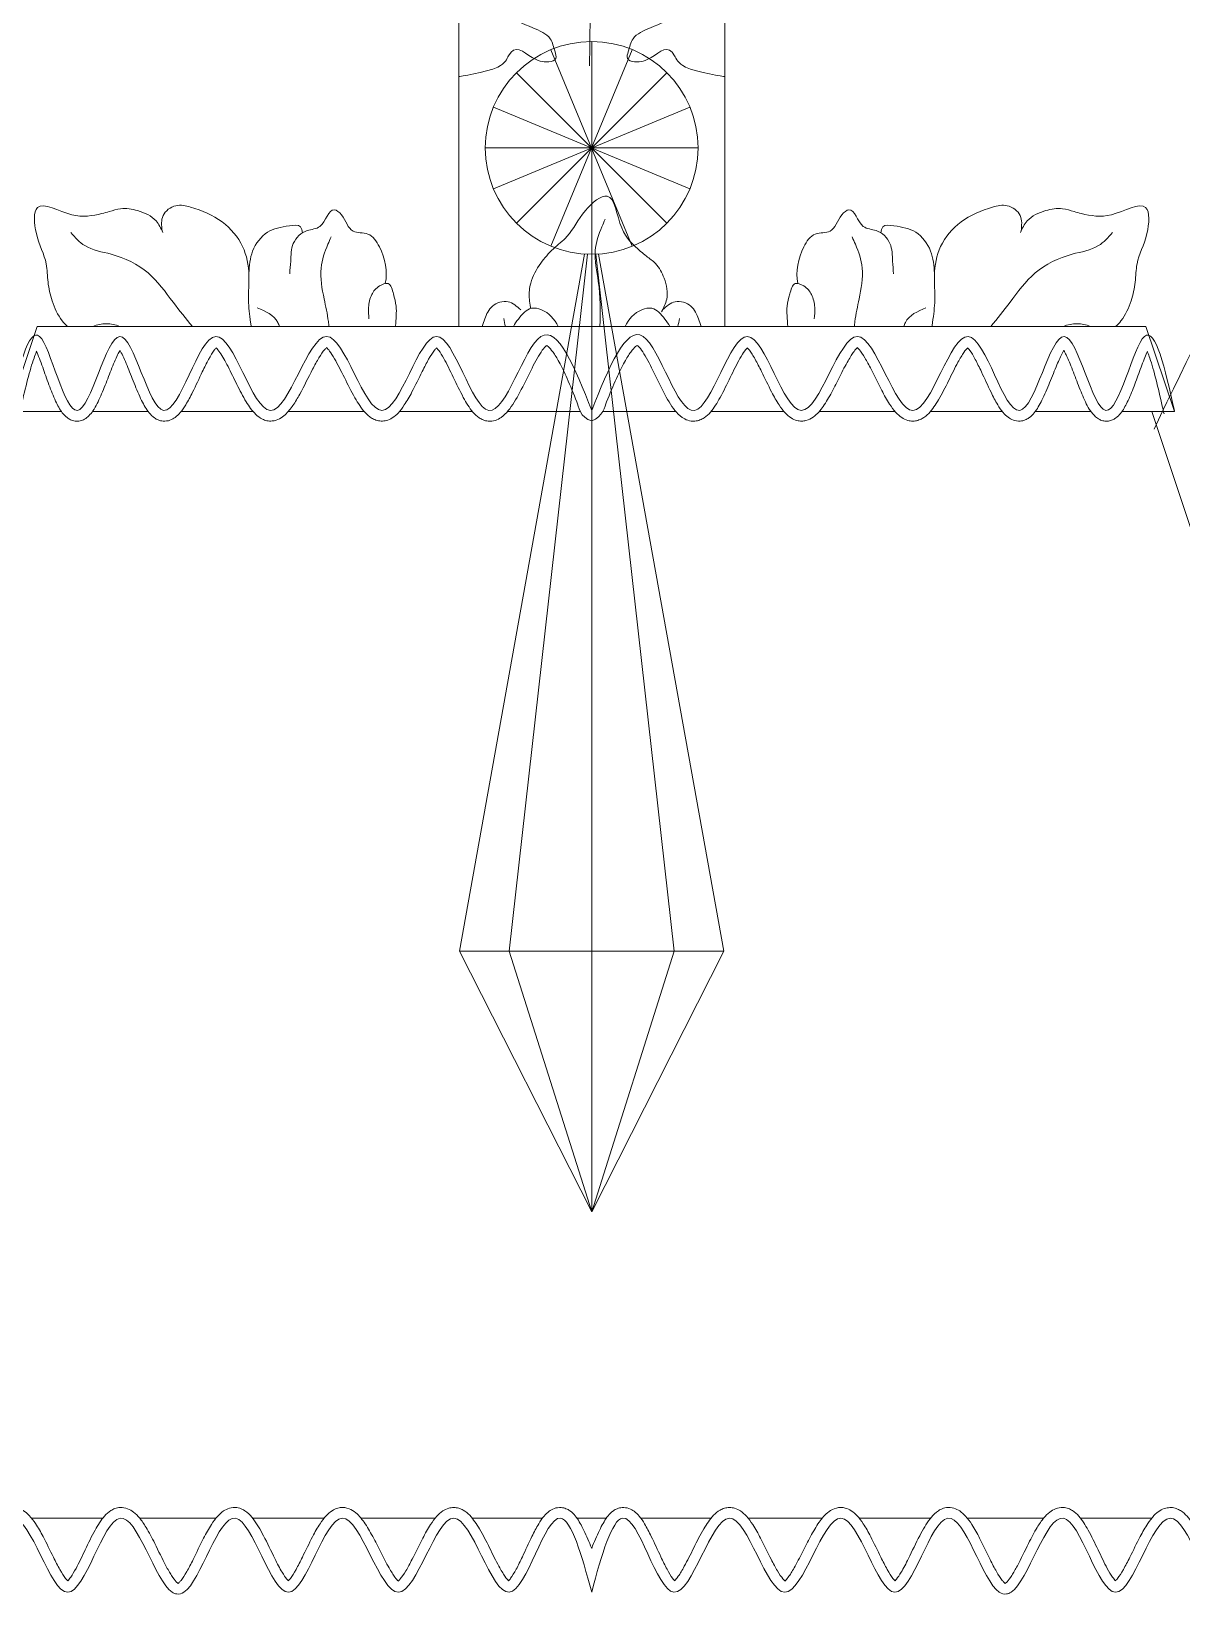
# Model space of a CAD drawing. Header units: inches. Extents: x 193287 to 241687, y 437648 to 550079.
# Drawn here: x 234444.97 to 234472, y 464790.95 to 464827.87 of the extents above; entities that cross this region are included whole.
import ezdxf

# ---------------------------------------------------------------- set-up
doc = ezdxf.new("R2010")
doc.units = ezdxf.units.IN
doc.header["$MEASUREMENT"] = 0
doc.linetypes.add('HIDDEN', pattern=[0.375, 0.25, -0.125])
doc.layers.add('CQ SPOT DETAIL DIMENSION', color=9, linetype='Continuous')
doc.layers.add('E-LITE-FIXT-NORM-CEILING', color=3, linetype='Continuous')
doc.layers.add('Glass', color=4, linetype='Continuous', lineweight=0)

# ---------------------------------------------------------------- blocks, each defined once
blk = doc.blocks.new('512')
at = {"layer": 'Glass', "lineweight": 0}
for p, q in [((34371.93, 1053.33), (34371.93, 973.33)), ((34396.93, 973.33), (34396.93, 1053.33))]:
    blk.add_line(p, q, dxfattribs=at)
at = {"layer": 'Glass', "color": 4, "lineweight": 0}
for p, q in [((34384.43, 980.11), (34384.43, 1000.11)), ((34384.43, 1000.11), (34384.43, 980.11)), ((34380.61, 980.87), (34388.26, 999.34)), ((34388.26, 980.87), (34380.61, 999.34)), ((34388.26, 999.34), (34380.61, 980.87)), ((34380.61, 999.34), (34388.26, 980.87)), ((34377.36, 983.03), (34391.51, 997.18)), ((34391.51, 983.03), (34377.36, 997.18)), ((34391.51, 997.18), (34377.36, 983.03)), ((34377.36, 997.18), (34391.51, 983.03)), ((34375.2, 986.28), (34393.67, 993.93)), ((34393.67, 986.28), (34375.2, 993.93)), ((34393.67, 993.93), (34375.2, 986.28)), ((34375.2, 993.93), (34393.67, 986.28)), ((34374.43, 990.11), (34394.43, 990.11)), ((34394.43, 990.11), (34374.43, 990.11)), ((34384.43, 980.11), (34384.43, 890.11))]:
    blk.add_line(p, q, dxfattribs=at)
for points in [[(34384.43, 890.11), (34372.02, 914.63), (34383.78, 980.13)], [(34376.68, 914.63), (34384.05, 980.11)], [(34384.43, 890.11), (34396.85, 914.63), (34385.09, 980.13)], [(34392.18, 914.63), (34384.82, 980.11)], [(34384.43, 914.63), (34372.02, 914.63), (34376.68, 914.63), (34384.43, 890.11)], [(34384.43, 914.63), (34396.85, 914.63), (34392.18, 914.63), (34384.43, 890.11)]]:
    blk.add_lwpolyline(points, dxfattribs=at)
at = {"layer": 'Glass', "lineweight": 0}
for points in [[(34384.43, 973.33), (34332.33, 973.33), (34329.66, 965.33), (34334.6, 965.33)], [(34434.43, 973.33), (34334.43, 973.33)], [(34384.43, 973.33), (34436.54, 973.33), (34439.21, 965.33), (34434.26, 965.33)], [(34331.77, 965.33), (34297.1, 861.33)], [(34337.5, 965.33), (34342.75, 965.33)], [(34345.83, 965.33), (34352.6, 965.33)], [(34355.9, 965.33), (34363.06, 965.33)], [(34366.35, 965.33), (34373.23, 965.33)], [(34376.51, 965.33), (34383.39, 965.33)], [(34392.34, 965.33), (34385.49, 965.33)], [(34402.5, 965.33), (34395.62, 965.33)], [(34412.95, 965.33), (34405.8, 965.33)], [(34423.03, 965.33), (34416.25, 965.33)], [(34431.36, 965.33), (34426.11, 965.33)], [(34338.49, 861.33), (34331.79, 861.33)], [(34349.12, 861.33), (34341.95, 861.33)], [(34359.28, 861.33), (34352.58, 861.33)], [(34369.73, 861.33), (34362.76, 861.33)], [(34379.81, 861.33), (34373.21, 861.33)], [(34384.43, 861.33), (34383.05, 861.33)], [(34384.43, 861.33), (34385.82, 861.33)], [(34389.05, 861.33), (34395.66, 861.33)], [(34399.14, 861.33), (34406.11, 861.33)], [(34409.59, 861.33), (34416.29, 861.33)], [(34419.75, 861.33), (34426.92, 861.33)], [(34430.38, 861.33), (34437.08, 861.33)]]:
    blk.add_lwpolyline(points, dxfattribs=at)
at = {"layer": 'Glass', "color": 4, "lineweight": 0}
blk.add_circle((34384.43, 990.11), 10, dxfattribs=at)
at = {"layer": 'Glass', "lineweight": 0}
for points, knots in [([(34210.8, 1007.28), (34210.42, 1008.31), (34208.12, 1015.96), (34209.03, 1035.49), (34233.55, 1052.38), (34264.49, 1048.51), (34300.18, 1019.27), (34318.82, 990.87), (34331.55, 963.69)], [457.040727, 457.040727, 457.040727, 457.040727, 461.019702, 480.249032, 510.669765, 537.330977, 568.947659, 644.390099, 644.390099, 644.390099, 644.390099]), ([(34372.87, 1005.57), (34372.6, 1005.8), (34372.02, 1006.31), (34370.93, 1006.8), (34369.9, 1006.74), (34368.82, 1006.08), (34369.7, 1005.04), (34370.28, 1004.28), (34371.36, 1003.48), (34373.19, 1002.41), (34376.11, 1002.67), (34378.54, 1001.53), (34380.66, 1000.68), (34380.89, 999.41), (34381.24, 998.42), (34380.03, 998.03), (34378.38, 998.71), (34377.03, 1000.14), (34376.13, 997.41), (34371.93, 996.81), (34371.93, 996.81)], [0, 0, 0, 0, 0.0366498, 0.077866, 0.1150907, 0.1429147, 0.1798508, 0.2189836, 0.2487915, 0.31256, 0.4292598, 0.5256373, 0.590663, 0.6346422, 0.6557233, 0.6803552, 0.734557, 0.8374592, 0.863381, 0.9037163, 0.9037163, 0.9037163, 0.9037163]), ([(34396, 1005.57), (34396.27, 1005.8), (34396.85, 1006.31), (34397.93, 1006.8), (34398.97, 1006.74), (34400.05, 1006.08), (34399.17, 1005.04), (34398.59, 1004.28), (34397.5, 1003.48), (34395.68, 1002.41), (34392.76, 1002.67), (34390.33, 1001.53), (34388.21, 1000.68), (34387.98, 999.41), (34387.63, 998.42), (34388.83, 998.03), (34390.49, 998.71), (34391.84, 1000.14), (34392.74, 997.41), (34396.93, 996.81), (34396.93, 996.81)], [0, 0, 0, 0, 0.0366498, 0.077866, 0.1150907, 0.1429147, 0.1798508, 0.2189836, 0.2487915, 0.31256, 0.4292598, 0.5256373, 0.590663, 0.6346422, 0.6557233, 0.6803552, 0.734557, 0.8374592, 0.863381, 0.9037163, 0.9037163, 0.9037163, 0.9037163]), ([(34335.18, 973.33), (34335, 973.49), (34334.34, 974.18), (34333.7, 975.63), (34333.28, 977.45), (34333.27, 979.7), (34332.12, 981.57), (34331.84, 985.67), (34335.61, 983.38), (34337.72, 983.77), (34339.22, 984.15), (34340.32, 984.52), (34341.9, 984.27), (34343.47, 983.54), (34343.95, 982.55), (34344.14, 982.17)], [0.0988413, 0.0988413, 0.0988413, 0.0988413, 0.1232637, 0.19437, 0.254904, 0.3126025, 0.4135194, 0.4961387, 0.6068865, 0.7019697, 0.7259801, 0.762898, 0.8169574, 0.8837967, 0.9262415, 0.9262415, 0.9262415, 0.9262415]), ([(34390.16, 975.01), (34390.18, 975.12), (34390.23, 975.47), (34390.35, 976.25), (34390.21, 977.67), (34389.32, 979.23), (34388.11, 980.65), (34386.3, 982), (34385.48, 984.03), (34382.35, 986.7), (34381.95, 982.3), (34380.38, 980.84), (34379.19, 979.85), (34378.24, 979.19), (34377.5, 977.78), (34377.15, 976.08), (34377.66, 975.1), (34377.86, 974.72)], [0.0428675, 0.0428675, 0.0428675, 0.0428675, 0.0538578, 0.0779195, 0.1232637, 0.19437, 0.254904, 0.3126025, 0.4135194, 0.4961387, 0.6068865, 0.7019697, 0.7259801, 0.762898, 0.8169574, 0.8837967, 0.9262415, 0.9262415, 0.9262415, 0.9262415]), ([(34433.69, 973.33), (34433.87, 973.49), (34434.53, 974.18), (34435.17, 975.63), (34435.59, 977.45), (34435.6, 979.7), (34436.75, 981.57), (34437.03, 985.67), (34433.26, 983.38), (34431.15, 983.77), (34429.64, 984.15), (34428.55, 984.52), (34426.97, 984.27), (34425.4, 983.54), (34424.92, 982.55), (34424.73, 982.17)], [0.0988413, 0.0988413, 0.0988413, 0.0988413, 0.1232637, 0.19437, 0.254904, 0.3126025, 0.4135194, 0.4961387, 0.6068865, 0.7019697, 0.7259801, 0.762898, 0.8169574, 0.8837967, 0.9262415, 0.9262415, 0.9262415, 0.9262415]), ([(34344.06, 982.33), (34344.01, 982.83), (34343.9, 983.86), (34345.31, 984.9), (34347.39, 984.42), (34349.77, 983.42), (34351.83, 981.02), (34352.34, 978.29), (34352.08, 975.88), (34352.31, 974.32), (34352.42, 973.46), (34352.44, 973.33)], [0, 0, 0, 0, 1.418857, 2.953914, 4.336877, 7.620465, 10.628583, 13.359128, 15.706378, 17.821019, 18.192663, 18.192663, 18.192663, 18.192663]), ([(34356.06, 978.29), (34356.09, 978.68), (34356.18, 979.62), (34356.17, 981.23), (34357.47, 982.49), (34359.3, 982.46), (34359.82, 984.82), (34361.3, 983.57), (34361.63, 982), (34363.62, 982.27), (34364.93, 980.26), (34365.29, 978.49), (34365.04, 977.37)], [0, 0, 0, 0, 0.0394656, 0.0960233, 0.1563961, 0.1985681, 0.2681145, 0.2956501, 0.3591776, 0.4069329, 0.4608963, 0.5785866, 0.5785866, 0.5785866, 0.5785866]), ([(34412.81, 978.29), (34412.78, 978.68), (34412.69, 979.62), (34412.7, 981.23), (34411.39, 982.49), (34409.57, 982.46), (34409.05, 984.82), (34407.57, 983.57), (34407.24, 982), (34405.25, 982.27), (34403.94, 980.26), (34403.58, 978.49), (34403.83, 977.37)], [0, 0, 0, 0, 0.0394656, 0.0960233, 0.1563961, 0.1985681, 0.2681145, 0.2956501, 0.3591776, 0.4069329, 0.4608963, 0.5785866, 0.5785866, 0.5785866, 0.5785866]), ([(34424.81, 982.33), (34424.86, 982.83), (34424.97, 983.86), (34423.56, 984.9), (34421.48, 984.42), (34419.1, 983.42), (34417.04, 981.02), (34416.53, 978.29), (34416.78, 975.88), (34416.56, 974.32), (34416.45, 973.46), (34416.43, 973.33)], [0, 0, 0, 0, 1.418857, 2.953914, 4.336877, 7.620465, 10.628583, 13.359128, 15.706378, 17.821019, 18.192663, 18.192663, 18.192663, 18.192663]), ([(34335.48, 982.15), (34335.89, 981.69), (34336.9, 980.57), (34339.75, 980.16), (34342.89, 978.66), (34344.94, 975.78), (34346.3, 974.08), (34346.91, 973.33)], [0, 0, 0, 0, 1.79398, 4.396287, 8.281717, 11.91865, 14.815871, 14.815871, 14.815871, 14.815871]), ([(34352.21, 978.33), (34352.26, 979.03), (34352.37, 980.5), (34353.85, 982.43), (34355.53, 982.73), (34357.11, 982.94), (34357.22, 982.35), (34357.25, 982.13)], [0, 0, 0, 0, 0.0711063, 0.1471174, 0.2193336, 0.2543196, 0.2746232, 0.2746232, 0.2746232, 0.2746232]), ([(34383.67, 973.33), (34383.6, 974.74), (34383.61, 977.12), (34384.36, 980.28), (34383.69, 982.23), (34383.27, 983.17), (34383.16, 983.4)], [26.775562, 26.775562, 26.775562, 26.775562, 31.016604, 33.932315, 36.255442, 37.01382, 37.01382, 37.01382, 37.01382]), ([(34416.66, 978.33), (34416.6, 979.03), (34416.5, 980.5), (34415.02, 982.43), (34413.34, 982.73), (34411.76, 982.94), (34411.65, 982.35), (34411.62, 982.13)], [0, 0, 0, 0, 0.0711063, 0.1471174, 0.2193336, 0.2543196, 0.2746232, 0.2746232, 0.2746232, 0.2746232]), ([(34433.39, 982.15), (34432.98, 981.69), (34431.97, 980.57), (34429.12, 980.16), (34425.98, 978.66), (34423.93, 975.78), (34422.57, 974.08), (34421.96, 973.33)], [0, 0, 0, 0, 1.79398, 4.396287, 8.281717, 11.91865, 14.815871, 14.815871, 14.815871, 14.815871]), ([(34359.74, 973.33), (34359.73, 973.48), (34359.63, 974.37), (34359.23, 976.15), (34358.77, 978.64), (34359.42, 980.59), (34359.84, 981.52), (34359.95, 981.75)], [5.187807, 5.187807, 5.187807, 5.187807, 5.644037, 7.815477, 10.731188, 13.054314, 13.812693, 13.812693, 13.812693, 13.812693]), ([(34409.12, 973.33), (34409.14, 973.48), (34409.24, 974.37), (34409.64, 976.15), (34410.1, 978.64), (34409.45, 980.59), (34409.02, 981.52), (34408.92, 981.75)], [5.187807, 5.187807, 5.187807, 5.187807, 5.644037, 7.815477, 10.731188, 13.054314, 13.812693, 13.812693, 13.812693, 13.812693]), ([(34363.51, 974.04), (34363.48, 974.4), (34363.41, 975.17), (34363.67, 976.34), (34364.33, 977.13), (34365.51, 977.61), (34365.82, 976.28), (34366.09, 975.36), (34366.08, 974.31), (34366.03, 973.67), (34365.98, 973.33)], [0, 0, 0, 0, 0.0366498, 0.077866, 0.1150907, 0.1429147, 0.1798508, 0.2189836, 0.2487915, 0.2833644, 0.2833644, 0.2833644, 0.2833644]), ([(34405.36, 974.04), (34405.39, 974.4), (34405.45, 975.17), (34405.2, 976.34), (34404.54, 977.13), (34403.36, 977.61), (34403.05, 976.28), (34402.78, 975.36), (34402.79, 974.31), (34402.83, 973.67), (34402.89, 973.33)], [0, 0, 0, 0, 0.0366498, 0.077866, 0.1150907, 0.1429147, 0.1798508, 0.2189836, 0.2487915, 0.2833644, 0.2833644, 0.2833644, 0.2833644]), ([(34355.08, 973.33), (34355.05, 973.46), (34354.71, 974.37), (34353.8, 974.75), (34353.01, 975.08)], [23.240976, 23.240976, 23.240976, 23.240976, 23.612847, 25.995482, 25.995482, 25.995482, 25.995482]), ([(34377.77, 974.88), (34377.4, 975.22), (34376.64, 975.93), (34374.96, 975.41), (34374.46, 974.25), (34374.22, 973.57), (34374.15, 973.33)], [0, 0, 0, 0, 1.418857, 2.953914, 4.336877, 5.082754, 5.082754, 5.082754, 5.082754]), ([(34377.08, 973.33), (34377.19, 973.56), (34377.7, 974.23), (34378.51, 975.21), (34380.19, 974.87), (34380.96, 974.01), (34381.29, 973.33)], [3.896029, 3.896029, 3.896029, 3.896029, 4.740972, 6.332205, 7.263375, 9.463985, 9.463985, 9.463985, 9.463985]), ([(34391.79, 973.33), (34391.68, 973.56), (34391.17, 974.23), (34390.35, 975.21), (34388.68, 974.87), (34387.91, 974.01), (34387.58, 973.33)], [3.896029, 3.896029, 3.896029, 3.896029, 4.740972, 6.332205, 7.263375, 9.463985, 9.463985, 9.463985, 9.463985]), ([(34391.1, 974.88), (34391.46, 975.22), (34392.23, 975.93), (34393.91, 975.41), (34394.41, 974.25), (34394.64, 973.57), (34394.72, 973.33)], [0, 0, 0, 0, 1.418857, 2.953914, 4.336877, 5.082754, 5.082754, 5.082754, 5.082754]), ([(34413.78, 973.33), (34413.82, 973.46), (34414.16, 974.37), (34415.07, 974.75), (34415.86, 975.08)], [23.240976, 23.240976, 23.240976, 23.240976, 23.612847, 25.995482, 25.995482, 25.995482, 25.995482]), ([(34337.54, 973.33), (34338.34, 973.69), (34339.31, 973.65), (34340.12, 973.33), (34340.13, 973.33)], [7.556657, 7.556657, 7.556657, 7.556657, 10.088031, 10.127208, 10.127208, 10.127208, 10.127208]), ([(34431.32, 973.33), (34430.53, 973.69), (34429.56, 973.65), (34428.75, 973.33), (34428.74, 973.33)], [7.556657, 7.556657, 7.556657, 7.556657, 10.088031, 10.127208, 10.127208, 10.127208, 10.127208]), ([(34332.18, 970.9), (34332.11, 970.74), (34332.04, 970.55), (34331.78, 969.79), (34331.58, 969.09), (34331.19, 967.55), (34331, 966.7), (34330.74, 965.59), (34330.69, 965.35), (34330.63, 965.11)], [95.71062, 95.71062, 95.71062, 95.71062, 96.331496, 96.331496, 98.002655, 98.002655, 99.673814, 99.673814, 100.139608, 100.139608, 100.139608, 100.139608]), ([(34340.05, 971.08), (34339.98, 970.96), (34339.91, 970.81), (34339.64, 970.25), (34339.43, 969.76), (34339.02, 968.7), (34338.81, 968.13), (34338.38, 967.05), (34338.17, 966.53), (34337.82, 965.83), (34337.69, 965.62), (34337.42, 965.21), (34337.27, 965.02), (34336.96, 964.75), (34336.83, 964.65), (34336.57, 964.52), (34336.44, 964.48), (34336.15, 964.43), (34336, 964.43), (34335.73, 964.46), (34335.6, 964.5), (34335.37, 964.6), (34335.27, 964.66), (34334.99, 964.86), (34334.85, 965.01), (34334.59, 965.32), (34334.48, 965.49), (34334.28, 965.84), (34334.18, 966.02), (34333.86, 966.67), (34333.65, 967.18), (34333.25, 968.23), (34333.06, 968.78), (34332.67, 969.83), (34332.48, 970.33), (34332.26, 970.83), (34332.22, 970.92), (34332.18, 971.01)], [78.49778, 78.49778, 78.49778, 78.49778, 79.015949, 79.015949, 80.296203, 80.296203, 81.576458, 81.576458, 82.856712, 82.856712, 83.502566, 83.502566, 84.14842, 84.14842, 84.495539, 84.495539, 84.746707, 84.746707, 84.997874, 84.997874, 85.249042, 85.249042, 85.500209, 85.500209, 86.0336, 86.0336, 86.566991, 86.566991, 87.100382, 87.100382, 88.355116, 88.355116, 89.609851, 89.609851, 90.901037, 90.901037, 91.201161, 91.201161, 91.201161, 91.201161]), ([(34349.09, 971.32), (34349.04, 971.26), (34348.97, 971.18), (34348.74, 970.88), (34348.56, 970.58), (34348.19, 969.88), (34347.99, 969.48), (34347.5, 968.43), (34347.2, 967.77), (34346.69, 966.73), (34346.49, 966.33), (34346.11, 965.71), (34345.95, 965.47), (34345.62, 965.08), (34345.47, 964.93), (34345.14, 964.69), (34344.98, 964.59), (34344.6, 964.46), (34344.38, 964.42), (34343.99, 964.45), (34343.83, 964.49), (34343.56, 964.6), (34343.44, 964.67), (34343.13, 964.88), (34342.98, 965.05), (34342.69, 965.39), (34342.57, 965.58), (34342.33, 965.97), (34342.22, 966.18), (34341.86, 966.9), (34341.62, 967.47), (34341.15, 968.62), (34340.92, 969.2), (34340.52, 970.15), (34340.34, 970.54), (34340.14, 970.93), (34340.09, 971.01), (34340.05, 971.08)], [61.323309, 61.323309, 61.323309, 61.323309, 61.796004, 61.796004, 62.838682, 62.838682, 63.88136, 63.88136, 65.441123, 65.441123, 66.488615, 66.488615, 67.240678, 67.240678, 67.802052, 67.802052, 68.219491, 68.219491, 68.63693, 68.63693, 68.931573, 68.931573, 69.226216, 69.226216, 69.796253, 69.796253, 70.366289, 70.366289, 70.936325, 70.936325, 72.27912, 72.27912, 73.621914, 73.621914, 74.720046, 74.720046, 75.027837, 75.027837, 75.027837, 75.027837]), ([(34359.45, 971.34), (34359.4, 971.3), (34359.34, 971.23), (34359.12, 970.97), (34358.94, 970.7), (34358.56, 970.06), (34358.36, 969.7), (34357.84, 968.67), (34357.51, 967.98), (34356.93, 966.87), (34356.69, 966.44), (34356.24, 965.75), (34356.05, 965.49), (34355.67, 965.07), (34355.49, 964.91), (34355.11, 964.66), (34354.93, 964.56), (34354.57, 964.46), (34354.41, 964.44), (34354.08, 964.44), (34353.92, 964.46), (34353.63, 964.55), (34353.49, 964.61), (34353.13, 964.81), (34352.93, 964.98), (34352.57, 965.35), (34352.41, 965.55), (34352.11, 965.98), (34351.96, 966.21), (34351.5, 967), (34351.19, 967.61), (34350.58, 968.83), (34350.29, 969.44), (34349.81, 970.32), (34349.61, 970.64), (34349.31, 971.08), (34349.18, 971.23), (34349.09, 971.32)], [43.920189, 43.920189, 43.920189, 43.920189, 44.395528, 44.395528, 45.425618, 45.425618, 46.455708, 46.455708, 48.112293, 48.112293, 49.264878, 49.264878, 50.092726, 50.092726, 50.714217, 50.714217, 51.180546, 51.180546, 51.503522, 51.503522, 51.826497, 51.826497, 52.149473, 52.149473, 52.80155, 52.80155, 53.453627, 53.453627, 54.105704, 54.105704, 55.606968, 55.606968, 57.108233, 57.108233, 58.144721, 58.144721, 58.936889, 58.936889, 58.936889, 58.936889]), ([(34369.8, 971.32), (34369.75, 971.26), (34369.68, 971.19), (34369.45, 970.89), (34369.26, 970.59), (34368.87, 969.9), (34368.67, 969.51), (34368.16, 968.47), (34367.85, 967.8), (34367.29, 966.74), (34367.06, 966.33), (34366.64, 965.68), (34366.45, 965.43), (34366.08, 965.03), (34365.9, 964.87), (34365.53, 964.63), (34365.34, 964.54), (34365, 964.46), (34364.85, 964.44), (34364.56, 964.44), (34364.42, 964.46), (34364.02, 964.56), (34363.8, 964.68), (34363.41, 964.96), (34363.25, 965.12), (34362.94, 965.45), (34362.8, 965.63), (34362.39, 966.23), (34362.12, 966.68), (34361.61, 967.64), (34361.36, 968.14), (34360.85, 969.15), (34360.58, 969.67), (34360.13, 970.45), (34359.94, 970.75), (34359.65, 971.15), (34359.53, 971.27), (34359.45, 971.34)], [26.678362, 26.678362, 26.678362, 26.678362, 27.16042, 27.16042, 28.222835, 28.222835, 29.285251, 29.285251, 30.88759, 30.88759, 31.989329, 31.989329, 32.789493, 32.789493, 33.388684, 33.388684, 33.842246, 33.842246, 34.129873, 34.129873, 34.4175, 34.4175, 34.999374, 34.999374, 35.581248, 35.581248, 36.163121, 36.163121, 37.387201, 37.387201, 38.61128, 38.61128, 39.940496, 39.940496, 40.971834, 40.971834, 41.739511, 41.739511, 41.739511, 41.739511]), ([(34380.15, 971.55), (34380.12, 971.54), (34380.08, 971.5), (34379.93, 971.35), (34379.78, 971.17), (34379.48, 970.71), (34379.32, 970.43), (34378.84, 969.54), (34378.52, 968.86), (34377.86, 967.5), (34377.52, 966.83), (34376.98, 965.95), (34376.8, 965.68), (34376.41, 965.2), (34376.2, 964.97), (34375.77, 964.68), (34375.6, 964.58), (34375.19, 964.45), (34374.96, 964.41), (34374.56, 964.45), (34374.4, 964.49), (34374.11, 964.6), (34373.98, 964.67), (34373.63, 964.9), (34373.44, 965.08), (34373.1, 965.48), (34372.94, 965.69), (34372.64, 966.15), (34372.5, 966.4), (34372.03, 967.25), (34371.71, 967.9), (34371.09, 969.18), (34370.79, 969.81), (34370.34, 970.6), (34370.18, 970.85), (34369.95, 971.16), (34369.86, 971.25), (34369.8, 971.32)], [8.514863, 8.514863, 8.514863, 8.514863, 8.964489, 8.964489, 9.886414, 9.886414, 10.808339, 10.808339, 12.538553, 12.538553, 14.268768, 14.268768, 15.095051, 15.095051, 15.921335, 15.921335, 16.397769, 16.397769, 16.874204, 16.874204, 17.209617, 17.209617, 17.54503, 17.54503, 18.226284, 18.226284, 18.907538, 18.907538, 19.588792, 19.588792, 21.190065, 21.190065, 22.791338, 22.791338, 23.705145, 23.705145, 24.279674, 24.279674, 24.279674, 24.279674]), ([(34384.43, 964.46), (34383.35, 964.81), (34383.19, 965.85), (34382.72, 967.01), (34382.41, 967.76), (34381.84, 969.01), (34381.58, 969.54), (34381.14, 970.35), (34380.94, 970.67), (34380.58, 971.16), (34380.42, 971.35), (34380.23, 971.51), (34380.18, 971.54), (34380.15, 971.55)], [0, 0, 0, 0, 0.831536, 0.831536, 2.494608, 2.494608, 3.890418, 3.890418, 5.007343, 5.007343, 6.124268, 6.124268, 6.712093, 6.712093, 6.712093, 6.712093]), ([(34384.43, 964.46), (34385.52, 964.72), (34385.67, 965.85), (34386.14, 967.01), (34386.44, 967.76), (34387, 969.01), (34387.25, 969.54), (34387.69, 970.35), (34387.88, 970.66), (34388.24, 971.16), (34388.4, 971.34), (34388.58, 971.5), (34388.63, 971.53), (34388.66, 971.55)], [0, 0, 0, 0, 0.830267, 0.830267, 2.4908, 2.4908, 3.880556, 3.880556, 4.993093, 4.993093, 6.10563, 6.10563, 6.677468, 6.677468, 6.677468, 6.677468]), ([(34388.66, 971.55), (34388.69, 971.53), (34388.73, 971.5), (34388.89, 971.34), (34389.03, 971.16), (34389.34, 970.69), (34389.51, 970.41), (34389.99, 969.52), (34390.32, 968.84), (34391, 967.47), (34391.34, 966.8), (34391.89, 965.92), (34392.07, 965.66), (34392.46, 965.18), (34392.68, 964.96), (34393.1, 964.67), (34393.28, 964.57), (34393.69, 964.44), (34393.92, 964.41), (34394.32, 964.45), (34394.48, 964.49), (34394.76, 964.6), (34394.89, 964.67), (34395.24, 964.91), (34395.42, 965.09), (34395.77, 965.49), (34395.92, 965.71), (34396.22, 966.17), (34396.36, 966.41), (34396.82, 967.27), (34397.13, 967.92), (34397.75, 969.2), (34398.05, 969.83), (34398.49, 970.62), (34398.65, 970.87), (34398.87, 971.17), (34398.95, 971.26), (34399.01, 971.32)], [8.492075, 8.492075, 8.492075, 8.492075, 8.942913, 8.942913, 9.869252, 9.869252, 10.795592, 10.795592, 12.53531, 12.53531, 14.275028, 14.275028, 15.096438, 15.096438, 15.917847, 15.917847, 16.394613, 16.394613, 16.871379, 16.871379, 17.205527, 17.205527, 17.539674, 17.539674, 18.220768, 18.220768, 18.901862, 18.901862, 19.582957, 19.582957, 21.184004, 21.184004, 22.785052, 22.785052, 23.694395, 23.694395, 24.2464, 24.2464, 24.2464, 24.2464]), ([(34399.01, 971.32), (34399.07, 971.26), (34399.13, 971.19), (34399.37, 970.89), (34399.56, 970.6), (34399.95, 969.91), (34400.15, 969.51), (34400.67, 968.47), (34400.99, 967.8), (34401.55, 966.74), (34401.79, 966.32), (34402.22, 965.68), (34402.41, 965.42), (34402.79, 965.02), (34402.96, 964.87), (34403.34, 964.63), (34403.52, 964.54), (34403.89, 964.45), (34404.06, 964.43), (34404.4, 964.45), (34404.57, 964.48), (34404.86, 964.58), (34404.99, 964.65), (34405.36, 964.88), (34405.56, 965.06), (34405.92, 965.46), (34406.08, 965.67), (34406.39, 966.13), (34406.54, 966.38), (34407.03, 967.23), (34407.35, 967.88), (34407.99, 969.16), (34408.3, 969.78), (34408.76, 970.58), (34408.92, 970.83), (34409.18, 971.16), (34409.28, 971.28), (34409.36, 971.34)], [26.646708, 26.646708, 26.646708, 26.646708, 27.129136, 27.129136, 28.192589, 28.192589, 29.256042, 29.256042, 30.866241, 30.866241, 31.972779, 31.972779, 32.776182, 32.776182, 33.377819, 33.377819, 33.832896, 33.832896, 34.171094, 34.171094, 34.509292, 34.509292, 34.84749, 34.84749, 35.533037, 35.533037, 36.218584, 36.218584, 36.904132, 36.904132, 38.501432, 38.501432, 40.098732, 40.098732, 41.003444, 41.003444, 41.706123, 41.706123, 41.706123, 41.706123]), ([(34409.36, 971.34), (34409.41, 971.3), (34409.47, 971.23), (34409.69, 970.97), (34409.88, 970.7), (34410.26, 970.07), (34410.46, 969.7), (34411.05, 968.56), (34411.45, 967.73), (34412.08, 966.59), (34412.28, 966.24), (34412.73, 965.59), (34412.96, 965.29), (34413.39, 964.9), (34413.56, 964.77), (34413.96, 964.55), (34414.19, 964.47), (34414.61, 964.43), (34414.79, 964.44), (34415.11, 964.5), (34415.25, 964.56), (34415.63, 964.74), (34415.83, 964.9), (34416.18, 965.24), (34416.34, 965.42), (34416.63, 965.82), (34416.77, 966.03), (34417.21, 966.76), (34417.5, 967.32), (34418.06, 968.45), (34418.34, 969.03), (34418.88, 970.08), (34419.14, 970.55), (34419.5, 971.08), (34419.63, 971.23), (34419.72, 971.32)], [43.886753, 43.886753, 43.886753, 43.886753, 44.36241, 44.36241, 45.393245, 45.393245, 46.424079, 46.424079, 48.400338, 48.400338, 49.366708, 49.366708, 50.333078, 50.333078, 50.858094, 50.858094, 51.38311, 51.38311, 51.715587, 51.715587, 52.048064, 52.048064, 52.667074, 52.667074, 53.286084, 53.286084, 53.905094, 53.905094, 55.307398, 55.307398, 56.709703, 56.709703, 58.112007, 58.112007, 58.905743, 58.905743, 58.905743, 58.905743]), ([(34419.72, 971.32), (34419.77, 971.26), (34419.84, 971.19), (34420.07, 970.88), (34420.25, 970.58), (34420.63, 969.88), (34420.83, 969.49), (34421.33, 968.44), (34421.63, 967.77), (34422.15, 966.73), (34422.36, 966.33), (34422.75, 965.71), (34422.91, 965.46), (34423.24, 965.08), (34423.39, 964.92), (34423.72, 964.68), (34423.88, 964.59), (34424.26, 964.45), (34424.49, 964.42), (34424.87, 964.45), (34425.03, 964.49), (34425.3, 964.6), (34425.41, 964.66), (34425.72, 964.88), (34425.88, 965.04), (34426.16, 965.38), (34426.28, 965.57), (34426.51, 965.95), (34426.62, 966.16), (34426.98, 966.88), (34427.21, 967.43), (34427.66, 968.57), (34427.89, 969.14), (34428.31, 970.18), (34428.52, 970.65), (34428.73, 971.02), (34428.75, 971.05), (34428.76, 971.08)], [61.288304, 61.288304, 61.288304, 61.288304, 61.761174, 61.761174, 62.804017, 62.804017, 63.84686, 63.84686, 65.416393, 65.416393, 66.469031, 66.469031, 67.224566, 67.224566, 67.78828, 67.78828, 68.207325, 68.207325, 68.626369, 68.626369, 68.915896, 68.915896, 69.205423, 69.205423, 69.769667, 69.769667, 70.333911, 70.333911, 70.898155, 70.898155, 72.223736, 72.223736, 73.549318, 73.549318, 74.874899, 74.874899, 75.000755, 75.000755, 75.000755, 75.000755]), ([(34428.76, 971.08), (34428.83, 970.96), (34428.91, 970.82), (34429.18, 970.26), (34429.39, 969.76), (34429.81, 968.71), (34430.02, 968.14), (34430.46, 967.06), (34430.68, 966.54), (34431.03, 965.84), (34431.16, 965.62), (34431.42, 965.24), (34431.54, 965.08), (34431.81, 964.82), (34431.94, 964.71), (34432.23, 964.55), (34432.36, 964.5), (34432.66, 964.43), (34432.83, 964.43), (34433.14, 964.46), (34433.28, 964.51), (34433.53, 964.62), (34433.64, 964.69), (34433.92, 964.9), (34434.06, 965.06), (34434.31, 965.38), (34434.41, 965.55), (34434.62, 965.91), (34434.72, 966.11), (34435.03, 966.78), (34435.24, 967.31), (34435.65, 968.41), (34435.84, 968.97), (34436.24, 970.07), (34436.45, 970.61), (34436.63, 971.01)], [78.466715, 78.466715, 78.466715, 78.466715, 78.984999, 78.984999, 80.264741, 80.264741, 81.544483, 81.544483, 82.824225, 82.824225, 83.479162, 83.479162, 84.029155, 84.029155, 84.424069, 84.424069, 84.700682, 84.700682, 84.977294, 84.977294, 85.253906, 85.253906, 85.530519, 85.530519, 86.073919, 86.073919, 86.61732, 86.61732, 87.16072, 87.16072, 88.452713, 88.452713, 89.744706, 89.744706, 91.179649, 91.179649, 91.179649, 91.179649]), ([(34436.63, 970.91), (34436.7, 970.75), (34436.77, 970.56), (34437.04, 969.81), (34437.24, 969.11), (34437.65, 967.58), (34437.85, 966.73), (34438.11, 965.61), (34438.18, 965.36), (34438.24, 965.1)], [95.681563, 95.681563, 95.681563, 95.681563, 96.302249, 96.302249, 97.97083, 97.97083, 99.639411, 99.639411, 100.132442, 100.132442, 100.132442, 100.132442]), ([(34365.86, 599.09), (34345.12, 685.95), (34318.51, 787.14), (34270.77, 876.34), (34262.95, 889.51)], [26.460818, 26.460818, 26.460818, 26.460818, 289.420591, 336.267202, 336.267202, 336.267202, 336.267202]), ([(34403, 599.09), (34423.75, 685.95), (34450.36, 787.14), (34498.1, 876.34), (34505.92, 889.51)], [26.460818, 26.460818, 26.460818, 26.460818, 289.420591, 336.267202, 336.267202, 336.267202, 336.267202]), ([(34358.08, 597.23), (34355.25, 609.1), (34352.38, 620.94), (34343.58, 656.33), (34337.45, 679.74), (34323.63, 727.53), (34315.86, 751.87), (34301.57, 790.82), (34295.61, 805.78), (34284.2, 831.8), (34278.94, 842.98), (34268.16, 864.18), (34262.67, 874.24), (34256.85, 884.1)], [26.460818, 26.460818, 26.460818, 26.460818, 62.439412, 62.439412, 134.396601, 134.396601, 211.536161, 211.536161, 260.91483, 260.91483, 299.093509, 299.093509, 334.677256, 334.677256, 334.677256, 334.677256]), ([(34410.79, 597.23), (34413.62, 609.1), (34416.49, 620.94), (34425.29, 656.33), (34431.42, 679.74), (34445.24, 727.53), (34453.01, 751.87), (34467.3, 790.82), (34473.26, 805.78), (34484.67, 831.8), (34489.93, 842.98), (34500.71, 864.18), (34506.19, 874.22), (34512, 884.08)], [26.460818, 26.460818, 26.460818, 26.460818, 62.439412, 62.439412, 134.396601, 134.396601, 211.536161, 211.536161, 260.91483, 260.91483, 299.093509, 299.093509, 334.65105, 334.65105, 334.65105, 334.65105]), ([(34345.45, 854.21), (34345.3, 854.22), (34343.53, 854.86), (34340.08, 867.77), (34335.2, 847.55), (34330.05, 868.28), (34324.86, 847.37), (34319.56, 868.35), (34314.47, 847.33), (34309.47, 868.25), (34305.46, 847.59), (34301.41, 867.78), (34297.79, 849.38), (34295.91, 857.39), (34294.99, 861.33)], [7.661085, 7.661085, 7.661085, 7.661085, 8.43068, 16.943518, 25.459775, 34.10416, 42.79664, 51.530678, 60.178585, 68.684152, 76.765702, 84.787069, 92.601177, 100.132442, 100.132442, 100.132442, 100.132442]), ([(34335.19, 855.45), (34335.14, 855.5), (34335.07, 855.57), (34334.84, 855.87), (34334.65, 856.17), (34334.26, 856.85), (34334.05, 857.25), (34333.53, 858.29), (34333.21, 858.96), (34332.65, 860.03), (34332.41, 860.44), (34331.98, 861.09), (34331.79, 861.34), (34331.42, 861.74), (34331.24, 861.9), (34330.86, 862.13), (34330.68, 862.22), (34330.31, 862.31), (34330.14, 862.33), (34329.8, 862.32), (34329.63, 862.28), (34329.34, 862.18), (34329.21, 862.11), (34328.84, 861.88), (34328.65, 861.7), (34328.28, 861.31), (34328.12, 861.09), (34327.81, 860.63), (34327.66, 860.39), (34327.18, 859.54), (34326.85, 858.88), (34326.22, 857.6), (34325.9, 856.98), (34325.44, 856.19), (34325.28, 855.94), (34325.02, 855.6), (34324.92, 855.49), (34324.84, 855.42)], [26.646708, 26.646708, 26.646708, 26.646708, 27.129136, 27.129136, 28.192589, 28.192589, 29.256041, 29.256041, 30.866241, 30.866241, 31.972779, 31.972779, 32.776182, 32.776182, 33.377819, 33.377819, 33.832896, 33.832896, 34.171094, 34.171094, 34.509292, 34.509292, 34.84749, 34.84749, 35.533037, 35.533037, 36.218584, 36.218584, 36.904131, 36.904131, 38.501431, 38.501431, 40.098731, 40.098731, 41.003444, 41.003444, 41.706123, 41.706123, 41.706123, 41.706123]), ([(34345.56, 855.2), (34345.55, 855.21), (34345.54, 855.22), (34345.47, 855.27), (34345.43, 855.3), (34345.27, 855.48), (34345.11, 855.69), (34344.78, 856.21), (34344.6, 856.52), (34344.08, 857.5), (34343.73, 858.24), (34343.1, 859.48), (34342.84, 859.99), (34342.36, 860.78), (34342.16, 861.08), (34341.77, 861.55), (34341.59, 861.74), (34341.21, 862.03), (34341.03, 862.14), (34340.61, 862.3), (34340.36, 862.35), (34339.94, 862.32), (34339.78, 862.29), (34339.49, 862.18), (34339.36, 862.11), (34339.01, 861.89), (34338.82, 861.71), (34338.48, 861.33), (34338.33, 861.12), (34338.04, 860.68), (34337.9, 860.44), (34337.44, 859.62), (34337.14, 858.99), (34336.54, 857.74), (34336.25, 857.13), (34335.8, 856.29), (34335.63, 856.01), (34335.37, 855.64), (34335.27, 855.52), (34335.19, 855.45)], [8.282301, 8.282301, 8.282301, 8.282301, 8.65586, 8.65586, 9.029418, 9.029418, 10.011207, 10.011207, 10.992997, 10.992997, 12.831064, 12.831064, 14.17315, 14.17315, 15.099129, 15.099129, 15.798109, 15.798109, 16.315087, 16.315087, 16.832064, 16.832064, 17.165576, 17.165576, 17.499088, 17.499088, 18.163634, 18.163634, 18.828181, 18.828181, 19.492728, 19.492728, 21.046415, 21.046415, 22.600103, 22.600103, 23.558244, 23.558244, 24.2464, 24.2464, 24.2464, 24.2464]), ([(34345.45, 854.21), (34345.67, 854.17), (34347.5, 854.57), (34350.95, 867.76), (34355.95, 847.55), (34360.98, 868.28), (34366.3, 847.37), (34371.47, 868.35), (34376.69, 847.33), (34381.07, 866.16), (34383.49, 857.91), (34384.43, 854.38)], [7.283787, 7.283787, 7.283787, 7.283787, 8.469861, 16.943106, 25.499361, 34.102955, 42.836994, 51.529473, 60.218559, 68.684602, 74.276622, 74.276622, 74.276622, 74.276622]), ([(34345.56, 855.2), (34345.58, 855.21), (34345.62, 855.24), (34345.72, 855.34), (34345.78, 855.4), (34346.01, 855.68), (34346.19, 855.97), (34346.58, 856.64), (34346.78, 857.03), (34347.3, 858.09), (34347.63, 858.79), (34348.2, 859.9), (34348.44, 860.34), (34348.88, 861.02), (34349.07, 861.28), (34349.45, 861.7), (34349.63, 861.86), (34350, 862.11), (34350.18, 862.21), (34350.61, 862.33), (34350.85, 862.35), (34351.28, 862.29), (34351.46, 862.23), (34351.77, 862.08), (34351.91, 861.99), (34352.26, 861.7), (34352.45, 861.49), (34352.81, 861.03), (34352.97, 860.78), (34353.29, 860.25), (34353.44, 859.97), (34353.96, 858.99), (34354.31, 858.23), (34354.89, 857.06), (34355.12, 856.61), (34355.5, 855.99), (34355.65, 855.77), (34355.83, 855.54), (34355.88, 855.49), (34355.92, 855.45)], [8.433831, 8.433831, 8.433831, 8.433831, 8.899454, 8.899454, 9.365077, 9.365077, 10.461243, 10.461243, 11.557409, 11.557409, 13.281769, 13.281769, 14.467545, 14.467545, 15.323744, 15.323744, 15.965472, 15.965472, 16.447566, 16.447566, 16.92966, 16.92966, 17.326433, 17.326433, 17.723207, 17.723207, 18.469889, 18.469889, 19.216571, 19.216571, 19.963253, 19.963253, 21.765194, 21.765194, 23.014347, 23.014347, 23.896104, 23.896104, 24.279674, 24.279674, 24.279674, 24.279674]), ([(34355.92, 855.45), (34355.98, 855.5), (34356.04, 855.57), (34356.28, 855.87), (34356.46, 856.17), (34356.85, 856.86), (34357.05, 857.25), (34357.56, 858.29), (34357.88, 858.96), (34358.43, 860.02), (34358.66, 860.44), (34359.09, 861.08), (34359.27, 861.34), (34359.65, 861.73), (34359.82, 861.89), (34360.2, 862.13), (34360.38, 862.22), (34360.73, 862.31), (34360.87, 862.33), (34361.16, 862.33), (34361.3, 862.31), (34361.7, 862.2), (34361.93, 862.08), (34362.31, 861.8), (34362.48, 861.65), (34362.78, 861.31), (34362.92, 861.13), (34363.34, 860.53), (34363.6, 860.08), (34364.11, 859.13), (34364.36, 858.63), (34364.88, 857.61), (34365.14, 857.1), (34365.59, 856.31), (34365.78, 856.01), (34366.08, 855.62), (34366.19, 855.49), (34366.27, 855.42)], [26.678362, 26.678362, 26.678362, 26.678362, 27.16042, 27.16042, 28.222835, 28.222835, 29.285251, 29.285251, 30.88759, 30.88759, 31.989329, 31.989329, 32.789493, 32.789493, 33.388684, 33.388684, 33.842246, 33.842246, 34.129873, 34.129873, 34.4175, 34.4175, 34.999374, 34.999374, 35.581247, 35.581247, 36.163121, 36.163121, 37.387201, 37.387201, 38.61128, 38.61128, 39.940496, 39.940496, 40.971834, 40.971834, 41.739511, 41.739511, 41.739511, 41.739511]), ([(34366.27, 855.42), (34366.32, 855.47), (34366.38, 855.53), (34366.6, 855.8), (34366.79, 856.06), (34367.16, 856.7), (34367.36, 857.07), (34367.88, 858.09), (34368.22, 858.78), (34368.79, 859.89), (34369.04, 860.33), (34369.48, 861.01), (34369.67, 861.27), (34370.05, 861.69), (34370.23, 861.86), (34370.61, 862.11), (34370.79, 862.2), (34371.15, 862.3), (34371.31, 862.33), (34371.64, 862.33), (34371.8, 862.3), (34372.1, 862.22), (34372.23, 862.16), (34372.6, 861.95), (34372.79, 861.78), (34373.15, 861.41), (34373.31, 861.21), (34373.61, 860.78), (34373.76, 860.55), (34374.23, 859.76), (34374.53, 859.15), (34375.14, 857.93), (34375.44, 857.33), (34375.92, 856.44), (34376.11, 856.12), (34376.42, 855.68), (34376.54, 855.53), (34376.63, 855.45)], [43.920189, 43.920189, 43.920189, 43.920189, 44.395528, 44.395528, 45.425618, 45.425618, 46.455708, 46.455708, 48.112293, 48.112293, 49.264878, 49.264878, 50.092726, 50.092726, 50.714217, 50.714217, 51.180546, 51.180546, 51.503522, 51.503522, 51.826497, 51.826497, 52.149473, 52.149473, 52.80155, 52.80155, 53.453627, 53.453627, 54.105704, 54.105704, 55.606968, 55.606968, 57.108233, 57.108233, 58.144721, 58.144721, 58.936889, 58.936889, 58.936889, 58.936889]), ([(34376.63, 855.45), (34376.68, 855.5), (34376.75, 855.58), (34376.98, 855.89), (34377.16, 856.19), (34377.54, 856.89), (34377.73, 857.28), (34378.22, 858.33), (34378.52, 858.99), (34379.03, 860.03), (34379.24, 860.43), (34379.61, 861.05), (34379.78, 861.3), (34380.1, 861.68), (34380.26, 861.84), (34380.58, 862.08), (34380.74, 862.17), (34381.12, 862.31), (34381.35, 862.34), (34381.73, 862.31), (34381.89, 862.27), (34382.16, 862.16), (34382.28, 862.1), (34382.59, 861.88), (34382.75, 861.72), (34383.03, 861.37), (34383.15, 861.19), (34383.39, 860.79), (34383.5, 860.59), (34383.87, 859.86), (34384.11, 859.29), (34384.37, 858.64), (34384.4, 858.57), (34384.43, 858.49)], [61.323309, 61.323309, 61.323309, 61.323309, 61.795026, 61.795026, 62.837484, 62.837484, 63.879941, 63.879941, 65.440229, 65.440229, 66.487969, 66.487969, 67.240211, 67.240211, 67.801701, 67.801701, 68.219219, 68.219219, 68.636737, 68.636737, 68.931282, 68.931282, 69.225827, 69.225827, 69.795723, 69.795723, 70.365619, 70.365619, 70.935515, 70.935515, 72.277875, 72.277875, 72.458555, 72.458555, 72.458555, 72.458555]), ([(34392.24, 855.45), (34392.18, 855.5), (34392.12, 855.58), (34391.89, 855.89), (34391.71, 856.19), (34391.33, 856.89), (34391.14, 857.28), (34390.65, 858.33), (34390.35, 858.99), (34389.84, 860.03), (34389.63, 860.43), (34389.25, 861.05), (34389.09, 861.3), (34388.76, 861.68), (34388.61, 861.84), (34388.29, 862.08), (34388.13, 862.17), (34387.75, 862.31), (34387.52, 862.34), (34387.13, 862.31), (34386.98, 862.27), (34386.71, 862.16), (34386.59, 862.1), (34386.28, 861.88), (34386.12, 861.72), (34385.84, 861.37), (34385.71, 861.19), (34385.48, 860.79), (34385.37, 860.59), (34385, 859.86), (34384.76, 859.29), (34384.5, 858.64), (34384.47, 858.57), (34384.43, 858.49)], [61.323309, 61.323309, 61.323309, 61.323309, 61.795026, 61.795026, 62.837484, 62.837484, 63.879941, 63.879941, 65.440229, 65.440229, 66.487969, 66.487969, 67.240211, 67.240211, 67.801701, 67.801701, 68.219219, 68.219219, 68.636737, 68.636737, 68.931282, 68.931282, 69.225827, 69.225827, 69.795723, 69.795723, 70.365619, 70.365619, 70.935515, 70.935515, 72.277875, 72.277875, 72.458555, 72.458555, 72.458555, 72.458555]), ([(34423.42, 854.21), (34423.2, 854.17), (34421.37, 854.57), (34417.92, 867.76), (34412.92, 847.55), (34407.89, 868.28), (34402.57, 847.37), (34397.4, 868.35), (34392.18, 847.33), (34387.8, 866.16), (34385.38, 857.91), (34384.43, 854.38)], [7.283787, 7.283787, 7.283787, 7.283787, 8.469861, 16.943106, 25.499361, 34.102955, 42.836994, 51.529473, 60.218559, 68.684602, 74.276622, 74.276622, 74.276622, 74.276622]), ([(34402.6, 855.42), (34402.55, 855.47), (34402.49, 855.53), (34402.26, 855.8), (34402.08, 856.06), (34401.7, 856.7), (34401.51, 857.07), (34400.98, 858.09), (34400.65, 858.78), (34400.07, 859.89), (34399.83, 860.33), (34399.39, 861.01), (34399.2, 861.27), (34398.81, 861.69), (34398.64, 861.86), (34398.26, 862.11), (34398.07, 862.2), (34397.72, 862.3), (34397.56, 862.33), (34397.23, 862.33), (34397.07, 862.3), (34396.77, 862.22), (34396.64, 862.16), (34396.27, 861.95), (34396.07, 861.78), (34395.72, 861.41), (34395.56, 861.21), (34395.25, 860.78), (34395.11, 860.55), (34394.64, 859.76), (34394.33, 859.15), (34393.73, 857.93), (34393.43, 857.33), (34392.95, 856.44), (34392.76, 856.12), (34392.45, 855.68), (34392.33, 855.53), (34392.24, 855.45)], [43.920189, 43.920189, 43.920189, 43.920189, 44.395528, 44.395528, 45.425618, 45.425618, 46.455708, 46.455708, 48.112293, 48.112293, 49.264878, 49.264878, 50.092726, 50.092726, 50.714217, 50.714217, 51.180546, 51.180546, 51.503522, 51.503522, 51.826497, 51.826497, 52.149473, 52.149473, 52.80155, 52.80155, 53.453627, 53.453627, 54.105704, 54.105704, 55.606968, 55.606968, 57.108233, 57.108233, 58.144721, 58.144721, 58.936889, 58.936889, 58.936889, 58.936889]), ([(34412.94, 855.45), (34412.89, 855.5), (34412.82, 855.57), (34412.59, 855.87), (34412.41, 856.17), (34412.02, 856.86), (34411.82, 857.25), (34411.31, 858.29), (34410.99, 858.96), (34410.44, 860.02), (34410.21, 860.44), (34409.78, 861.08), (34409.59, 861.34), (34409.22, 861.73), (34409.04, 861.89), (34408.67, 862.13), (34408.49, 862.22), (34408.14, 862.31), (34408, 862.33), (34407.71, 862.33), (34407.56, 862.31), (34407.16, 862.2), (34406.94, 862.08), (34406.56, 861.8), (34406.39, 861.65), (34406.09, 861.31), (34405.95, 861.13), (34405.53, 860.53), (34405.27, 860.08), (34404.76, 859.13), (34404.5, 858.63), (34403.99, 857.61), (34403.73, 857.1), (34403.28, 856.31), (34403.09, 856.01), (34402.79, 855.62), (34402.68, 855.49), (34402.6, 855.42)], [26.678362, 26.678362, 26.678362, 26.678362, 27.16042, 27.16042, 28.222835, 28.222835, 29.285251, 29.285251, 30.88759, 30.88759, 31.989329, 31.989329, 32.789493, 32.789493, 33.388684, 33.388684, 33.842246, 33.842246, 34.129873, 34.129873, 34.4175, 34.4175, 34.999374, 34.999374, 35.581247, 35.581247, 36.163121, 36.163121, 37.387201, 37.387201, 38.61128, 38.61128, 39.940496, 39.940496, 40.971834, 40.971834, 41.739511, 41.739511, 41.739511, 41.739511]), ([(34423.3, 855.2), (34423.29, 855.21), (34423.25, 855.24), (34423.15, 855.34), (34423.09, 855.4), (34422.86, 855.68), (34422.68, 855.97), (34422.29, 856.64), (34422.09, 857.03), (34421.57, 858.09), (34421.24, 858.79), (34420.67, 859.9), (34420.43, 860.34), (34419.99, 861.02), (34419.8, 861.28), (34419.42, 861.7), (34419.24, 861.86), (34418.87, 862.11), (34418.68, 862.21), (34418.26, 862.33), (34418.02, 862.35), (34417.59, 862.29), (34417.41, 862.23), (34417.1, 862.08), (34416.96, 861.99), (34416.6, 861.7), (34416.41, 861.49), (34416.06, 861.03), (34415.9, 860.78), (34415.58, 860.25), (34415.43, 859.97), (34414.91, 858.99), (34414.56, 858.23), (34413.98, 857.06), (34413.75, 856.61), (34413.37, 855.99), (34413.22, 855.77), (34413.04, 855.54), (34412.99, 855.49), (34412.94, 855.45)], [8.433831, 8.433831, 8.433831, 8.433831, 8.899454, 8.899454, 9.365077, 9.365077, 10.461243, 10.461243, 11.557409, 11.557409, 13.281769, 13.281769, 14.467545, 14.467545, 15.323744, 15.323744, 15.965472, 15.965472, 16.447566, 16.447566, 16.92966, 16.92966, 17.326433, 17.326433, 17.723207, 17.723207, 18.469889, 18.469889, 19.216571, 19.216571, 19.963253, 19.963253, 21.765194, 21.765194, 23.014347, 23.014347, 23.896104, 23.896104, 24.279674, 24.279674, 24.279674, 24.279674]), ([(34423.31, 855.2), (34423.31, 855.21), (34423.33, 855.22), (34423.39, 855.27), (34423.43, 855.3), (34423.6, 855.48), (34423.76, 855.69), (34424.09, 856.21), (34424.27, 856.52), (34424.79, 857.5), (34425.14, 858.24), (34425.76, 859.48), (34426.03, 859.99), (34426.51, 860.78), (34426.71, 861.08), (34427.1, 861.55), (34427.28, 861.74), (34427.66, 862.03), (34427.84, 862.14), (34428.26, 862.3), (34428.51, 862.35), (34428.93, 862.32), (34429.09, 862.29), (34429.38, 862.18), (34429.51, 862.11), (34429.86, 861.89), (34430.05, 861.71), (34430.39, 861.33), (34430.54, 861.12), (34430.83, 860.68), (34430.97, 860.44), (34431.43, 859.62), (34431.73, 858.99), (34432.33, 857.74), (34432.62, 857.13), (34433.07, 856.29), (34433.24, 856.01), (34433.5, 855.64), (34433.6, 855.52), (34433.68, 855.45)], [8.282301, 8.282301, 8.282301, 8.282301, 8.65586, 8.65586, 9.029418, 9.029418, 10.011207, 10.011207, 10.992997, 10.992997, 12.831064, 12.831064, 14.17315, 14.17315, 15.099129, 15.099129, 15.798109, 15.798109, 16.315087, 16.315087, 16.832064, 16.832064, 17.165576, 17.165576, 17.499088, 17.499088, 18.163634, 18.163634, 18.828181, 18.828181, 19.492728, 19.492728, 21.046415, 21.046415, 22.600103, 22.600103, 23.558244, 23.558244, 24.2464, 24.2464, 24.2464, 24.2464]), ([(34423.42, 854.21), (34423.57, 854.22), (34425.33, 854.86), (34428.78, 867.77), (34433.66, 847.55), (34438.82, 868.28), (34444.01, 847.37), (34449.31, 868.35), (34454.4, 847.33), (34459.4, 868.25), (34463.41, 847.59), (34467.46, 867.78), (34471.08, 849.38), (34472.95, 857.39), (34473.88, 861.33)], [7.661085, 7.661085, 7.661085, 7.661085, 8.43068, 16.943518, 25.459775, 34.10416, 42.79664, 51.530678, 60.178585, 68.684152, 76.765702, 84.787069, 92.601177, 100.132442, 100.132442, 100.132442, 100.132442]), ([(34433.68, 855.45), (34433.73, 855.5), (34433.8, 855.57), (34434.03, 855.87), (34434.22, 856.17), (34434.61, 856.85), (34434.82, 857.25), (34435.34, 858.29), (34435.66, 858.96), (34436.22, 860.03), (34436.45, 860.44), (34436.89, 861.09), (34437.07, 861.34), (34437.45, 861.74), (34437.63, 861.9), (34438.01, 862.13), (34438.19, 862.22), (34438.56, 862.31), (34438.73, 862.33), (34439.07, 862.32), (34439.23, 862.28), (34439.53, 862.18), (34439.66, 862.11), (34440.03, 861.88), (34440.22, 861.7), (34440.58, 861.31), (34440.75, 861.09), (34441.06, 860.63), (34441.21, 860.39), (34441.69, 859.54), (34442.02, 858.88), (34442.65, 857.6), (34442.97, 856.98), (34443.43, 856.19), (34443.59, 855.94), (34443.85, 855.6), (34443.95, 855.49), (34444.02, 855.42)], [26.646708, 26.646708, 26.646708, 26.646708, 27.129136, 27.129136, 28.192589, 28.192589, 29.256041, 29.256041, 30.866241, 30.866241, 31.972779, 31.972779, 32.776182, 32.776182, 33.377819, 33.377819, 33.832896, 33.832896, 34.171094, 34.171094, 34.509292, 34.509292, 34.84749, 34.84749, 35.533037, 35.533037, 36.218584, 36.218584, 36.904131, 36.904131, 38.501431, 38.501431, 40.098731, 40.098731, 41.003444, 41.003444, 41.706123, 41.706123, 41.706123, 41.706123])]:
    blk.add_open_spline(points, degree=3, knots=knots, dxfattribs=at)
for points in [[(34384.63, 997.81), (34384.52, 1008), (34384.12, 1019.58), (34383.81, 1028.81), (34384.1, 1031.71), (34383.47, 1033.95), (34383.16, 1034.64)], [(34384.43, 965.44), (34379.6, 972.39), (34374.77, 965.44), (34369.79, 972.39), (34364.73, 965.44), (34359.45, 972.39), (34354.23, 965.44), (34349.03, 972.39), (34344.2, 965.44), (34340.02, 972.39), (34336.1, 965.44), (34332.47, 972.39), (34329.66, 965.44)], [(34384.43, 965.44), (34389.2, 972.39), (34394.1, 965.44), (34399.01, 972.39), (34404.14, 965.44), (34409.35, 972.39), (34414.63, 965.44), (34419.77, 972.39), (34424.66, 965.44), (34428.78, 972.39), (34432.77, 965.44), (34436.33, 972.39), (34439.21, 965.44)]]:
    blk.add_spline(points, degree=3, dxfattribs=at)
for points in [[(34376.33, 973.33), (34376.27, 973.57), (34376.22, 973.82), (34376.16, 974.07)], [(34392.53, 973.33), (34392.6, 973.57), (34392.65, 973.82), (34392.7, 974.07)]]:
    blk.add_open_spline(points, degree=3, dxfattribs=at)
blk = doc.blocks.new('SMDS')
at = {"layer": 'E-LITE-FIXT-NORM-CEILING', "linetype": 'HIDDEN', "xscale": -0.25, "yscale": 0.25, "zscale": 0.25, "rotation": 359.9999999999999}
blk.add_blockref('512', (393446.613, 478381.088), dxfattribs=at)

msp = doc.modelspace()

# ---------------------------------------------------------------- block references
at = {"layer": 'CQ SPOT DETAIL DIMENSION'}
msp.add_blockref('SMDS', (-150392.368, -13803.482), dxfattribs=at)

doc.saveas('drawing.dxf')
